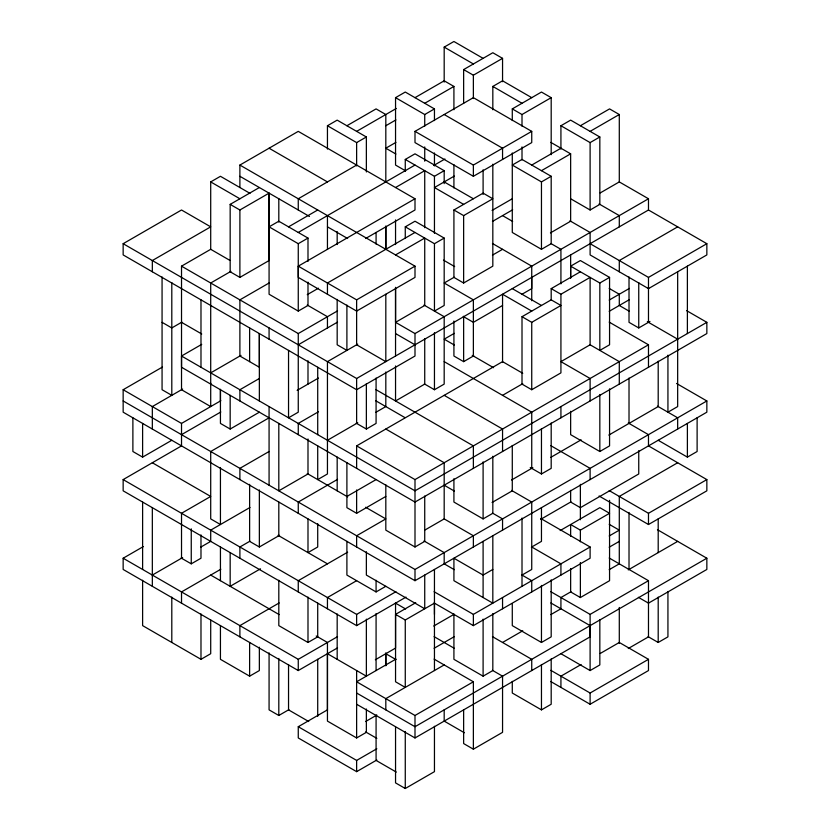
<?xml version="1.0" encoding="UTF-8"?>
<svg xmlns="http://www.w3.org/2000/svg" width="830" height="830" viewBox="0 0 830 830"><rect width="100%" height="100%" fill="white"/><g stroke="black" fill="none" stroke-linecap="round" stroke-linejoin="round"><path stroke-width="1.25" d="M676.533 383.46L706.849 400.963L706.849 412.188L415 580.689L123.151 412.188L123.151 389.727L162.441 367.047M152.336 586.302L152.336 507.67M162.068 276.961L162.068 389.727L171.8 395.339L171.8 282.574M406.015 597.102L356.63 625.623L123.151 490.821L123.151 479.595L181.521 445.897L181.521 423.425L220.811 400.745M229.796 260.329L210.706 249.311L181.521 266.16L181.521 389.727L210.706 406.576L210.706 383.242M220.438 400.963L220.438 389.291M259.354 400.963L259.354 333.556L259.354 367.254L239.517 355.811M269.076 193.141L269.076 260.547L239.891 277.396L230.169 271.773L230.169 204.377L239.891 209.99L269.076 193.141L269.076 294.245L298.261 311.094L307.992 305.471L307.992 282.148M278.807 222.087L278.807 198.764M288.539 350.405L288.539 417.812L298.261 412.188L298.261 333.556L337.551 310.877M298.261 311.094L298.261 243.698L269.076 226.839L278.807 221.226L307.992 238.075L307.992 261.409M327.445 710.729L327.445 653.708L366.362 676.17L366.362 619.139M337.177 299.423L337.177 344.792L346.899 350.405L346.899 305.046M522.755 373.303L502.555 361.641L356.63 445.886L356.63 468.359M356.63 309.798L356.63 344.792L385.815 361.641L385.815 294.245M385.815 665.37L385.815 653.708L395.92 659.539M385.815 372.006L385.815 406.576L375.71 412.406M385.815 249.311L385.815 225.978M415.747 602.725L395.547 614.387L395.547 681.783L405.268 687.406L405.268 620L434.453 603.151L434.453 670.557M395.547 365.957L395.547 400.963L424.732 384.103L424.732 338.744M395.547 356.029L395.547 288.622M395.547 244.56L395.547 219.929M152.336 271.773L152.336 260.547L210.706 226.849L181.521 210L123.151 243.698L123.151 254.924L356.63 389.727L415 356.029L415 333.556L648.479 198.764L648.479 210L706.849 243.698L706.849 254.924L648.479 288.622L590.109 254.924L590.109 232.462L569.899 220.801M424.732 227.71L424.732 170.679L395.547 187.528M531.74 300.73L531.74 277.396M570.646 278.257L570.646 254.924M599.831 619.574L599.831 664.934L590.109 670.557L590.109 625.187M629.015 276.961L629.015 322.331L638.747 327.943L649.973 321.459M638.747 327.943L638.747 282.574M638.374 597.32L648.479 603.151L648.479 580.689L609.189 558.009M648.479 322.331L648.479 287.336M687.385 333.556L687.385 266.16M210.706 249.311L210.706 181.915L220.438 176.292L249.996 193.359M239.891 187.528L239.891 165.066L298.261 131.368L415 198.764L415 209.99L365.615 238.511M444.185 82.108L444.185 47.113L453.917 41.5L483.102 58.349M327.445 149.078L327.445 125.745L337.177 120.132L366.362 136.981L366.362 171.976M346.899 125.745L376.083 108.896L385.815 114.519L385.815 181.915M405.642 170.897L395.547 165.066L395.547 97.66L405.268 92.047L434.453 108.896L434.453 120.568M230.169 204.377L259.354 187.528M356.63 131.368L396.294 108.471M415 97.66L444.185 80.811L453.917 86.434L453.917 109.757M463.638 103.283L463.638 69.585L492.823 52.736L502.555 58.349L502.555 81.682M327.445 125.745L356.63 142.594L366.362 136.981M385.815 125.745L395.92 119.914M424.732 103.283L453.917 86.434M463.638 69.585L473.37 75.198L502.555 58.349M395.547 97.66L424.732 114.519L434.453 108.896M356.63 165.066L298.261 198.764L298.261 209.99M395.92 142.387L385.815 148.217L395.92 154.048M415 131.368L473.37 97.66L531.74 131.368L531.74 142.594L473.37 176.292L415 142.594L415 131.368L473.37 165.066L531.74 131.368M492.823 109.757L492.823 86.434L502.555 80.811L531.74 97.66M288.539 226.839L317.714 209.99M405.268 171.115L405.268 159.443L415 153.83L444.185 170.679L444.185 183.638M230.916 271.348L210.706 283.009L210.706 384.103M298.261 232.462L415 165.066M512.286 120.568L512.286 108.896L541.461 92.047L551.193 97.66L551.193 154.691M298.261 243.698L307.992 238.075M433.706 165.492L444.932 159.018M512.286 108.896L522.008 114.519L551.193 97.66M181.895 322.113L171.8 327.943L162.068 322.331M405.268 159.443L434.453 176.292L444.185 170.679M269.076 283.009L239.891 299.858L239.891 356.029M239.891 165.066L415 266.16L415 277.396L356.63 311.094L298.261 277.396L298.261 266.16L415 198.764M454.29 176.085L434.453 187.528L463.638 204.377M560.924 149.078L560.924 125.745L570.646 120.132L599.831 136.981L599.831 204.377L590.109 210L571.019 198.982M686.638 310.659L706.849 322.331L706.849 333.556L415 502.057L181.521 367.254L181.521 356.029L201.732 344.357M405.268 226.839L415 221.226L444.185 238.075L444.185 305.471L434.453 311.094L434.453 243.698L405.268 226.839L405.268 238.511M580.378 125.745L609.562 108.896L619.294 114.519L619.294 181.915L648.479 198.764M307.245 294.671L318.471 288.197M415 232.462L327.445 283.009L327.445 294.245M453.917 209.99L483.102 193.141L492.823 198.764L463.638 215.613L453.917 209.99L453.917 277.396L463.638 283.009L492.823 266.16L492.823 164.195M531.74 165.066L560.924 148.217M590.109 131.368L619.294 114.519M395.547 254.924L424.732 238.075L424.732 305.471L395.547 322.331L395.547 287.325M541.461 170.679L570.646 153.83L570.646 221.226L550.446 232.898M560.924 125.745L590.109 142.594L599.831 136.981M182.652 389.073L152.336 406.576L152.336 429.037M210.706 372.877L241.011 355.375M434.453 243.698L444.185 238.075M492.076 210.426L512.286 198.764M551.193 176.292L522.008 159.443L512.286 165.066L541.461 181.915L551.193 176.292L551.193 243.698L541.461 249.311L512.286 232.462L512.286 152.969M298.261 266.16L356.63 299.858L415 266.16M492.449 221.444L512.66 209.782M298.261 344.792L337.551 322.113M258.981 378.708L239.891 389.727L239.891 400.963M132.883 417.812L132.883 451.51L142.615 457.123L171.8 440.274M181.521 434.661L220.811 411.981M454.29 277.179L444.185 283.009L473.37 299.858L473.37 356.029M492.449 255.142L502.555 249.311M600.204 192.934L619.294 181.915M357.751 344.139L327.445 361.641L327.445 473.971L317.714 479.595L317.714 445.886M220.438 389.727L220.438 423.425L230.169 429.037L259.354 412.188M297.14 390.37L318.471 378.055M269.076 417.812L210.706 451.51L210.706 518.906L220.438 524.519L220.438 467.498M123.151 243.698L356.63 378.49L648.479 210M318.471 411.763L298.261 423.425L298.261 434.661M454.29 333.349L444.185 339.18L454.29 345.01M502.555 305.482L473.37 322.331L463.264 316.489M521.634 294.463L531.74 288.622L531.74 266.16L492.449 243.481M570.646 266.16L580.378 260.547L609.562 277.396L609.562 344.792L599.831 350.405L599.831 283.009L570.646 266.16L570.646 277.822M269.076 451.51L239.891 468.359L239.891 479.595M551.193 300.294L551.193 288.622L580.378 271.773M522.008 316.707L551.193 299.858L560.924 305.471L531.74 322.331L522.008 316.707L522.008 384.103L531.74 389.727L560.924 372.877L560.924 294.245L590.109 277.396L590.109 344.792L560.924 361.641L590.109 378.49L590.109 400.963M677.664 226.849L619.294 260.547L619.294 271.773M337.551 647.867L298.261 670.557L123.151 569.453L123.151 558.227L143.362 546.555M327.445 440.274L357.751 422.771M453.917 321.034L453.917 356.029L463.638 361.641L473.743 355.811M599.831 283.009L609.562 277.396M356.257 423.207L366.362 429.037L376.083 423.425L376.083 378.055M424.358 383.896L434.453 389.727L444.185 384.103L444.185 316.707L423.985 305.046M249.996 507.462L210.706 530.142L210.706 541.367L200.611 547.209M609.189 300.076L629.389 288.415M590.109 243.698L648.479 277.396L706.849 243.698M152.336 575.076L182.652 557.573M609.189 311.312L629.389 299.64M181.148 558.009L191.253 563.84L200.985 558.227L200.985 534.894M337.551 479.377L298.261 502.057L298.261 513.293M249.996 541.16L239.891 546.991L239.891 558.227M502.555 395.339L522.755 383.678M220.811 569.235L181.521 591.925L181.521 603.151M249.623 484.346L249.623 541.367L259.354 546.991L279.554 535.319M346.899 496.444L376.083 479.584M260.475 568.809L230.169 586.302L230.169 552.604M346.899 462.735L346.899 507.67L356.63 513.293L385.815 496.444M356.63 445.886L415 479.584L648.479 344.792L648.479 367.254M706.849 322.331L415 490.821L181.521 356.029M347.656 552.178L298.261 580.689L298.261 591.925M279.181 602.943L239.891 625.623L239.891 636.849M142.615 580.253L142.615 625.623L200.985 659.321L210.706 653.708L210.706 620M425.105 529.924L444.185 518.906L473.37 535.755L473.37 546.991M511.529 480.02L532.86 467.705M550.819 457.34L581.125 439.838M356.63 580.689L327.445 597.538L327.445 608.774M385.815 484.772L385.815 530.142L415 546.991L424.732 541.367L424.732 496.008M492.076 502.492L512.286 490.821L512.286 445.461M530.245 467.498L541.461 473.971L551.193 468.359L551.193 422.989M608.815 435.086L658.2 406.576L658.2 361.206M453.917 478.723L453.917 502.057L483.102 518.906L492.823 513.293L492.823 456.261M570.646 411.327L570.646 434.661L599.831 451.51L609.562 445.886L609.562 388.865M346.899 541.367L346.899 575.076L376.083 591.925L385.815 586.302M123.151 400.963L415 569.453L706.849 400.963M220.438 625.623L220.438 659.321L249.623 676.17L259.354 670.557L259.354 647.224M278.807 580.253L278.807 625.623L307.992 642.472L317.714 636.849L317.714 603.151M123.151 479.595L356.63 614.387L395.92 591.707M123.151 558.227L298.261 659.321L337.551 636.641M540.714 519.341L571.019 501.839M492.823 569.453L483.102 575.066L453.917 558.216M531.366 547.209L541.461 541.367L541.461 507.67M560.177 530.567L599.831 507.67L609.562 513.293L580.378 530.142L570.646 524.519L570.646 536.19M677.664 462.746L619.294 496.444L619.294 563.84L609.189 569.671M658.2 440.274L687.385 457.123L697.117 451.51L697.117 417.812M269.076 652.837L269.076 709.868L278.807 715.481L288.913 709.65M375.336 659.757L395.547 648.085L395.547 602.725M433.706 626.048L453.917 614.387M522.008 575.076L531.74 569.453L531.74 502.057L511.529 490.395M395.92 659.103L356.63 681.783L415 715.481L473.37 681.783L473.37 749.189L502.555 732.34L502.555 676.17L492.449 670.339M434.08 591.707L473.37 614.387L590.109 546.991L590.109 558.227L473.37 625.623L434.08 602.933M609.189 535.973L619.294 530.142L609.189 524.311M609.189 490.603L648.479 513.293L706.849 479.595L706.849 490.821L648.479 524.519L599.084 496.008M376.841 759.99L356.63 771.651L298.261 737.953L298.261 726.717L327.445 709.868M434.08 648.303L454.29 636.641M609.189 547.209L619.294 541.378M444.185 664.934L385.815 698.632L385.815 709.868M571.019 591.707L560.924 597.538L560.924 608.774L550.819 614.605M365.615 721.529L376.841 715.055M502.555 642.472L522.755 630.8M570.646 568.591L570.646 591.925L580.378 597.538L609.562 580.689L609.562 500.334M628.269 569.888L677.664 541.378M316.22 635.988L327.445 642.472L327.445 721.104L356.63 737.953L366.362 732.33L366.362 709.007M453.917 613.951L453.917 659.321L483.102 676.17L492.823 670.557L492.823 613.526M512.286 603.586L512.286 625.623L541.461 642.472L551.193 636.849L551.193 579.828M550.819 591.707L590.109 614.387L648.479 580.689M298.261 726.717L356.63 760.415L376.841 748.753M648.479 603.151L706.849 569.453L706.849 558.227L415 726.717L356.63 693.019M356.63 704.255L415 737.953L590.109 636.849L590.109 614.387M581.125 664.508L560.924 676.17L560.924 687.406M600.204 653.49L619.294 642.472L648.479 659.321L648.479 670.557L590.109 704.255L550.819 681.575M628.269 648.521L648.479 636.859L648.479 601.864M395.547 727.153L395.547 782.887L405.268 788.5L434.453 771.651L434.453 726.281M512.286 681.357L512.286 693.019L541.461 709.868L551.193 704.255L551.193 658.885M648.106 636.641L658.2 642.472L667.932 636.859L667.932 591.489M550.819 670.339L590.109 693.019L648.479 659.321M444.185 47.113L473.37 63.962M492.823 86.434L522.008 103.283M550.819 142.387L570.646 153.83M444.185 114.519L502.555 148.217L502.555 159.443M599.084 203.952L619.294 215.613L619.294 226.849M444.185 181.915L473.37 198.764M502.555 215.613L512.66 221.444M550.819 243.481L560.924 249.311L560.924 283.87M609.189 288.415L619.294 294.245L619.294 305.482L629.389 311.312M647.348 321.677L677.664 339.18M551.193 288.622L560.924 294.245M609.189 322.113L648.479 344.792M269.076 148.217L327.445 181.915M512.286 288.622L541.461 305.471M443.438 260.112L454.664 266.596M531.74 311.094L502.555 294.245L502.555 362.502M589.736 344.575L619.294 361.641L619.294 384.103M657.453 406.14L677.664 417.812L677.664 429.037M239.891 176.292L309.486 216.474M327.445 226.849L347.656 238.511M210.706 181.915L239.891 198.764M628.269 422.989L648.479 434.661L648.479 445.886L706.849 479.595M472.249 355.375L493.57 367.69M395.92 322.538L415 333.556M395.92 333.774L415 344.792M444.185 361.641L531.74 412.188L531.74 468.359M307.245 305.046L327.445 316.707L327.445 327.943M550.819 445.679L590.109 468.359L590.109 479.595M444.185 395.339L502.555 429.037L502.555 451.51M657.453 529.706L706.849 558.227M181.521 266.16L298.261 333.556M375.71 389.509L473.37 445.886L473.37 468.359M375.71 400.745L404.895 417.594M385.815 429.037L444.185 462.735L444.185 518.906M540.714 518.47L590.109 546.991M181.521 322.331L201.732 333.992M444.185 485.208L454.29 491.038M492.449 513.075L502.555 518.906L502.555 530.142M531.74 546.991L560.924 563.84L560.924 575.076M521.634 574.858L531.74 580.689L531.74 591.925M550.819 602.943L590.109 625.623M307.245 473.546L347.656 496.869M365.615 507.244L385.815 518.906L356.63 535.755L356.63 546.991M423.985 540.942L444.185 552.604L444.185 563.84L454.29 569.671M123.151 389.727L181.521 423.425M560.924 653.708L590.109 670.557M492.449 636.641L531.74 659.321L531.74 670.557M152.336 462.746L210.706 496.444L181.521 513.293L181.521 558.227M278.06 535.319L327.445 563.84M395.547 603.151L405.642 608.992M395.547 614.387L405.268 620M434.08 636.641L454.29 648.303M434.08 659.103L473.37 681.783M210.706 575.076L279.181 614.605M464.385 732.766L444.185 721.104L444.185 709.868M473.37 749.189L463.638 743.566L463.638 709.868M365.615 731.904L376.841 738.378M308.739 721.529L288.539 709.868L288.539 664.508M396.294 772.087L376.083 760.415L376.083 715.055M687.385 423.425L687.385 457.123M677.664 271.773L677.664 406.576L667.932 412.188L667.932 355.157M658.2 518.906L658.2 552.604M658.2 597.102L658.2 642.472M648.479 277.396L648.479 288.622M648.479 513.293L648.479 524.519M638.747 450.649L638.747 473.971L580.378 507.67L570.646 502.057L570.646 490.395M629.015 378.065L629.015 423.425M629.015 512.421L629.015 569.453M619.294 607.477L619.294 643.333M599.831 394.478L599.831 451.51M590.109 142.594L590.109 210M590.109 693.019L590.109 704.255M580.378 484.346L580.378 519.767M580.378 530.142L580.378 541.803M580.378 562.543L580.378 597.538M560.924 406.576L560.924 417.812M541.461 181.915L541.461 249.311M541.461 428.612L541.461 473.971M541.461 585.441L541.461 642.472M541.461 664.508L541.461 709.868M531.74 322.331L531.74 389.727M522.008 114.519L522.008 126.181M522.008 146.92L522.008 159.879M522.008 518.045L522.008 586.302M502.555 597.538L502.555 608.774M492.823 535.755L492.823 603.151L453.917 580.689L453.917 558.652M483.102 169.818L483.102 194.438M483.102 461.874L483.102 518.906M483.102 541.367L483.102 597.538M483.102 619.139L483.102 676.17M473.37 75.198L473.37 98.531M473.37 165.066L473.37 176.292M473.37 614.387L473.37 625.623M463.638 215.613L463.638 283.009M463.638 316.282L463.638 361.641M453.917 164.631L453.917 187.964M434.453 152.969L434.453 165.927M434.453 176.292L434.453 233.323M434.453 332.695L434.453 389.727M434.453 569.453L434.453 614.387M424.732 114.519L424.732 126.181M424.732 146.92L424.732 161.176M424.732 575.066L424.732 608.774L366.362 575.066L366.362 551.742M415 479.584L415 546.991M415 569.453L415 580.689M415 715.481L415 737.953M405.268 731.469L405.268 788.5M385.815 226.849L385.815 248.876M385.815 652.837L385.815 665.805M376.083 232.462L376.083 244.124M376.083 580.253L376.083 591.925M376.083 613.526L376.083 670.557M366.362 383.678L366.362 429.037M356.63 142.594L356.63 165.927M356.63 299.858L356.63 311.094M356.63 378.49L356.63 423.425M356.63 489.959L356.63 513.293M356.63 614.387L356.63 625.623M356.63 670.557L356.63 737.953M356.63 760.415L356.63 771.651M337.177 231.601L337.177 244.56M337.177 457.123L337.177 490.821M337.177 613.951L337.177 659.321M327.445 215.613L327.445 249.311M317.714 367.254L317.714 434.661M317.714 523.657L317.714 546.991L307.992 552.604L307.992 518.906M317.714 659.321L317.714 716.352M307.992 360.78L307.992 384.103M307.992 438.977L307.992 473.971L278.807 490.821L278.807 423.425M307.992 597.102L307.992 642.472M298.261 659.321L298.261 670.557M278.807 502.057L278.807 535.755M278.807 658.46L278.807 715.481M269.076 327.943L269.076 339.18M269.076 406.576L269.076 485.208M259.354 489.959L259.354 546.991M249.623 327.943L249.623 361.641M249.623 642.472L249.623 676.17M239.891 209.99L239.891 277.396M230.169 395.339L230.169 429.037M220.438 546.991L220.438 580.689M200.985 299.858L200.985 367.254M200.985 613.951L200.985 659.321M191.253 528.845L191.253 563.84M171.8 597.102L171.8 642.472M142.615 423.425L142.615 457.123M142.615 502.057L142.615 569.453"/></g></svg>
